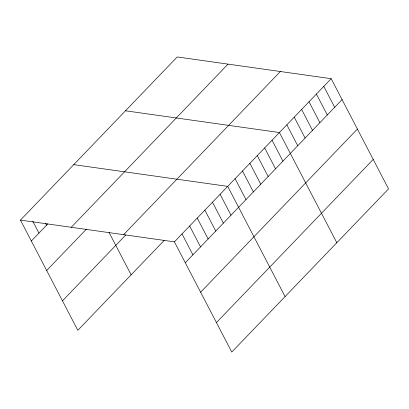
<?xml version="1.0" encoding="UTF-8"?>
<svg xmlns="http://www.w3.org/2000/svg" width="409" height="409" viewBox="0 0 409 409"><rect width="100%" height="100%" fill="white"/><g stroke="black" fill="none" stroke-linecap="round" stroke-linejoin="round"><path stroke-width="0.61" d="M20.45 220.114L177.225 56.948L331.183 78.686L388.55 188.886L231.775 352.052L174.408 241.852L20.45 220.114L77.817 330.314L164.162 240.451M31.335 241.024L47.833 223.851M71.253 227.286L228.033 64.121M46.672 270.487L86.442 229.101M123.6 234.679L280.375 71.514M62.48 300.85L125.783 234.965M174.408 241.852L331.183 78.686M185.292 262.762L342.067 99.597M200.63 292.225L357.405 129.065M216.433 322.589L373.212 159.423M125.491 110.793L279.444 132.531L336.811 242.731M73.753 164.638L227.711 186.376L285.078 296.576M323.79 86.376L334.674 107.286M316.402 94.07L327.287 114.98M309.01 101.764L319.894 122.674M301.617 109.454L312.502 130.364M294.229 117.148L305.114 138.058M286.837 124.837L297.721 145.747M272.057 140.221L282.941 161.131M264.664 147.915L275.548 168.825M257.271 155.604L268.161 176.514M249.884 163.298L260.768 184.208M242.491 170.993L253.376 191.903M235.098 178.682L245.988 199.592M220.093 194.301L230.978 215.211M212.481 202.225L223.365 223.135M204.863 210.149L215.753 231.059M197.25 218.074L208.135 238.984M189.638 225.998L200.522 246.908M182.02 233.928L192.905 254.838M109.05 232.44L131.12 274.838M45.68 223.478L46.565 225.17M32.771 221.228L38.952 233.099"/></g></svg>
